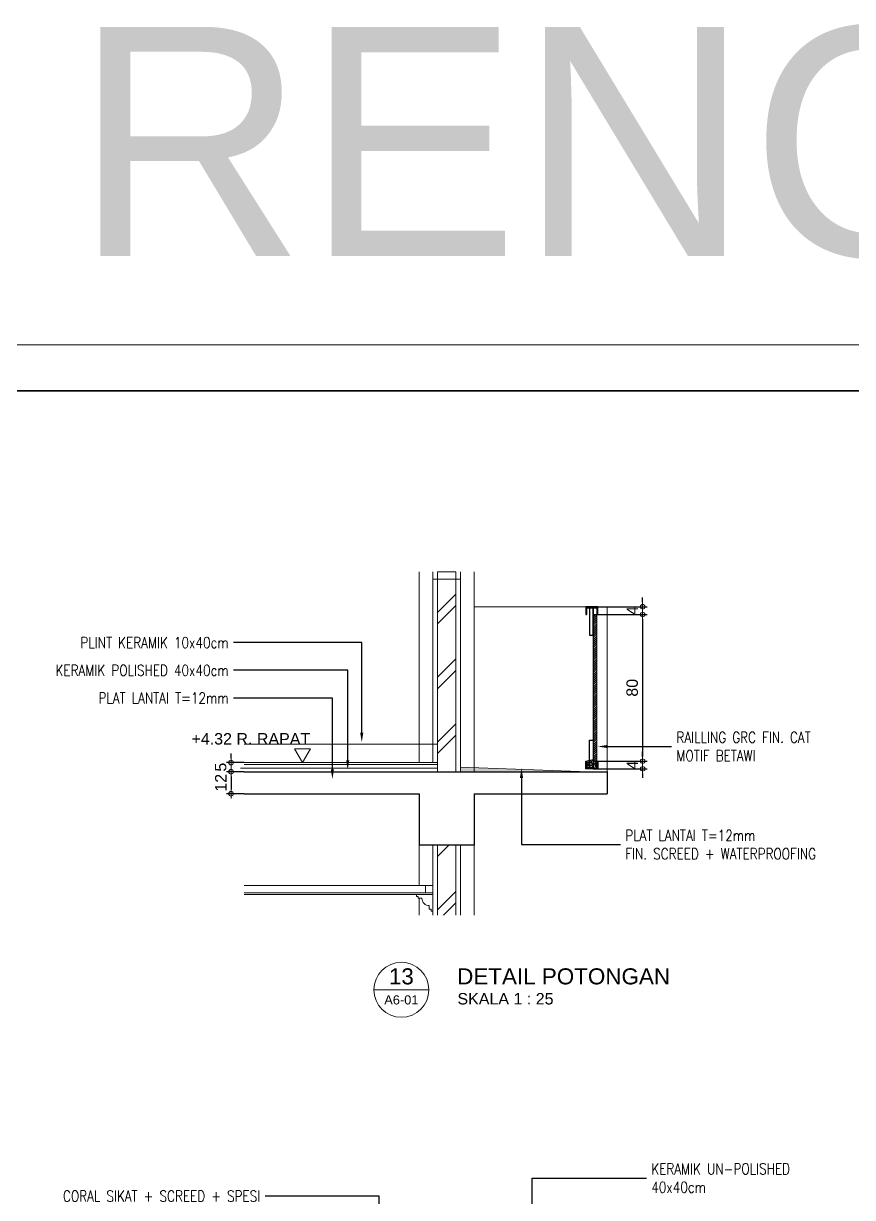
# Model space of a CAD drawing. Header units: millimetres. Extents: x -11 to 1625, y -267 to 180.
# Drawn here: x 1025.24 to 1043.33, y 154.4 to 180.01 of the extents above; entities that cross this region are included whole.
import ezdxf
from ezdxf import colors
from ezdxf.entities.mleader import LeaderData, LeaderLine
from ezdxf.enums import TextEntityAlignment as Align
from ezdxf.math import Vec2, Vec3
from ezdxf.xclip import XClip

# ---------------------------------------------------------------- set-up
doc = ezdxf.new("R2010")
doc.units = ezdxf.units.MM
doc.header["$XCLIPFRAME"] = 0
for name, color, linetype, lineweight in [('ars', 11, 'Continuous', 5), ('ARS DIN', 31, 'Continuous', 5), ('ARSIR WARNA', 43, 'Continuous', 0), ('blk', 1, 'Continuous', 30), ('CONCRETE', 8, 'Continuous', 5), ('dinding', 5, 'Continuous', 15), ('GRS KOP', 1, 'Continuous', 35), ('keramik', 73, 'Continuous', 5), ('kop', 7, 'Continuous', 20), ('kus', 63, 'Continuous', 15), ('lan', 7, 'Continuous', 15), ('not', 7, 'Continuous', 20), ('pla', 213, 'Continuous', 15), ('tem', 5, 'Continuous', 20), ('TEXT KETERANGAN', 7, 'Continuous', 9), ('u', 6, 'Continuous', 20)]:
    doc.layers.add(name, color=color, linetype=linetype, lineweight=lineweight)
doc.layers.add('BESI', color=10, linetype='Continuous')
doc.styles.add('ATTR', font='romans.shx', dxfattribs={"width": 0.8, "height": 1.735066})
doc.styles.add('BARU', font='complex.shx')
doc.styles.add('S', font='SIMPLEX', dxfattribs={"width": 1.1})
doc.styles.add('simplek', font='simplex.shx')
doc.styles.get("Standard").update_dxf_attribs({"font": 'ARIALUNI.TTF'})
doc.linetypes.add('BATTING', pattern='A,0.0001,-0.1,[134,ltypeshp.shx,S=0.1,R=0,X=-0.1,Y=0],-0.2,[134,ltypeshp.shx,S=0.1,R=180,X=0.1,Y=0],-0.1', length=0.4001)
doc.dimstyles.new('SK-25', dxfattribs={"dimtxt": 0.25, "dimasz": 0.1, "dimexe": 0.1, "dimexo": 0, "dimgap": 0.1, "dimtad": 1, "dimdec": 0, "dimlfac": 25, "dimzin": 12, "dimdsep": 46, "dimtxsty": 'Standard', "dimblk": 'BULAT', "dimcen": 0.1, "dimclrd": 256, "dimadec": 0, "dimazin": 3, "dimtfac": 1, "dimtdec": 0, "dimtofl": 0, "dimtmove": 0, "dimatfit": 3, "dimldrblk": 'BULAT', "dimfxl": 0, "dimtolj": 1, "dimtzin": 0, "dimarcsym": 0})

# ---------------------------------------------------------------- blocks, each defined once
blk = doc.blocks.new('kop')
at = {"layer": 'GRS KOP'}
blk.add_lwpolyline([(1, 54), (83, 54), (83, 1), (1, 1)], close=True, dxfattribs=at)
at = {"layer": 'kop', "color": 7}
blk.add_line((84, 55), (0, 55), dxfattribs=at)
at = {"layer": 'kop', "style": 'BARU', "flags": 4}
for p, height in [((73.8, 5.4), 0.35), ((80.303, 5.382), 0.25), ((73.8, 4.9), 0.35), ((80.303, 4.882), 0.25), ((73.8, 4.4), 0.35), ((80.303, 4.382), 0.25)]:
    blk.add_attdef('-', p, '', height=height, dxfattribs=at)
at = {"layer": 'kop', "flags": 4}
for tag, p in [('AR-00', (78.057, 2.648)), ('00', (81.238, 2.647))]:
    blk.add_attdef(tag, text='', height=0.35, dxfattribs=at).set_placement(p, align=Align.MIDDLE)
blk = doc.blocks.new('D1')
for p, q in [((12.075, 2), (3.25, 2)), ((12.075, 1.9), (3.35, 1.9)), ((12.075, 1.6), (3.65, 1.6)), ((13.75, 1.5), (3.75, 1.5))]:
    blk.add_line(p, q)
blk = doc.blocks.new('Ndtpd')
blk.add_line((0.747, 0), (-0.747, 0))
blk.add_circle((0, 0), 0.747)
at = {"flags": 4}
for tag, height, p in [('NO', 0.5, (0, 0.148)), ('NOLBR', 0.3, (0, -0.398))]:
    blk.add_attdef(tag, text='', height=height, dxfattribs=at).set_placement(p, align=Align.CENTER)
for tag, p, height in [('NDTPD', (1.516, 0.148), 0.5), ('SKALA', (1.523, -0.398), 0.3)]:
    blk.add_attdef(tag, p, '', height=height, dxfattribs=at)
blk = doc.blocks.new('BULAT')
for p, q in [((-1, 0), (1, 0)), ((0, -1), (0, 1))]:
    blk.add_line(p, q)
blk.add_circle((0, 0), 0.5)
blk = doc.blocks.new('*D1312')
at = {"layer": 'Defpoints', "color": 0}
for p in [(1037.669, 167.121), (1037.669, 163.921), (1038.748, 163.921)]:
    blk.add_point(p, dxfattribs=at)
at = {"layer": 'u', "color": 0, "lineweight": -2}
for p, q in [((1037.669, 167.121), (1038.848, 167.121)), ((1037.669, 163.921), (1038.848, 163.921))]:
    blk.add_line(p, q, dxfattribs=at)
at = {"layer": 'u', "lineweight": -2}
blk.add_line((1038.748, 167.021), (1038.748, 164.021), dxfattribs=at)
at = {"layer": 'u', "lineweight": -2, "xscale": 0.1, "yscale": 0.1, "zscale": 0.1}
for p, rotation in [((1038.748, 167.121), 90), ((1038.748, 163.921), 270)]:
    blk.add_blockref('BULAT', p, dxfattribs=dict(at, rotation=rotation))
at = {"layer": 'u', "color": 0, "insert": (1038.52, 165.521), "char_height": 0.25, "attachment_point": 5, "rotation": 90}
blk.add_mtext('\\A1;80', dxfattribs=at)
blk = doc.blocks.new('*D1313')
at = {"layer": 'Defpoints', "color": 0}
for p in [(1029.768, 163.689), (1030.051, 163.889), (1030.051, 163.689)]:
    blk.add_point(p, dxfattribs=at)
at = {"layer": 'u', "lineweight": -2}
for p, q in [((1029.768, 163.989), (1029.768, 164.089)), ((1029.768, 163.589), (1029.768, 163.489))]:
    blk.add_line(p, q, dxfattribs=at)
at = {"layer": 'u', "color": 0, "lineweight": -2}
for p, q in [((1030.051, 163.889), (1029.668, 163.889)), ((1030.051, 163.689), (1029.668, 163.689))]:
    blk.add_line(p, q, dxfattribs=at)
at = {"layer": 'u', "lineweight": -2, "xscale": 0.1, "yscale": 0.1, "zscale": 0.1}
for p, rotation in [((1029.768, 163.889), 270), ((1029.768, 163.689), 90)]:
    blk.add_blockref('BULAT', p, dxfattribs=dict(at, rotation=rotation))
at = {"layer": 'u', "color": 0, "insert": (1029.541, 163.789), "char_height": 0.25, "attachment_point": 5, "rotation": 90}
blk.add_mtext('\\A1;5', dxfattribs=at)
blk = doc.blocks.new('*D1314')
at = {"layer": 'Defpoints', "color": 0}
for p in [(1030.051, 163.689), (1029.768, 163.209), (1030.051, 163.209)]:
    blk.add_point(p, dxfattribs=at)
at = {"layer": 'u', "color": 0, "lineweight": -2}
for p, q in [((1030.051, 163.689), (1029.668, 163.689)), ((1030.051, 163.209), (1029.668, 163.209))]:
    blk.add_line(p, q, dxfattribs=at)
at = {"layer": 'u', "lineweight": -2}
blk.add_line((1029.768, 163.589), (1029.768, 163.309), dxfattribs=at)
at = {"layer": 'u', "lineweight": -2, "xscale": 0.1, "yscale": 0.1, "zscale": 0.1}
for p, rotation in [((1029.768, 163.689), 90), ((1029.768, 163.209), 270)]:
    blk.add_blockref('BULAT', p, dxfattribs=dict(at, rotation=rotation))
at = {"layer": 'u', "color": 0, "insert": (1029.543, 163.449), "char_height": 0.25, "attachment_point": 5, "rotation": 90}
blk.add_mtext('\\A1;12', dxfattribs=at)
blk = doc.blocks.new('PEIL')
blk.add_lwpolyline([(-0.188, 0.325), (0.188, 0.325), (0, 0)], close=True)
at = {"style": 'S', "width": 1.1, "flags": 4}
blk.add_attdef('CAT', (0.265, 0.036), '', height=0.2, dxfattribs=at)
blk = doc.blocks.new('*D3318')
at = {"layer": 'Defpoints', "color": 0}
for p in [(1037.669, 167.289), (1038.748, 167.289), (1037.669, 167.121)]:
    blk.add_point(p, dxfattribs=at)
at = {"layer": 'u', "color": 0, "lineweight": -2}
for p, q in [((1037.669, 167.289), (1038.848, 167.289)), ((1037.669, 167.121), (1038.848, 167.121))]:
    blk.add_line(p, q, dxfattribs=at)
at = {"layer": 'u', "lineweight": -2}
for p, q in [((1038.748, 167.389), (1038.748, 167.489)), ((1038.748, 167.021), (1038.748, 166.921))]:
    blk.add_line(p, q, dxfattribs=at)
at = {"layer": 'u', "lineweight": -2, "xscale": 0.1, "yscale": 0.1, "zscale": 0.1}
for p, rotation in [((1038.748, 167.289), 270), ((1038.748, 167.121), 90)]:
    blk.add_blockref('BULAT', p, dxfattribs=dict(at, rotation=rotation))
at = {"layer": 'u', "color": 0, "insert": (1038.523, 167.205), "char_height": 0.25, "attachment_point": 5, "rotation": 90}
blk.add_mtext('\\A1;4', dxfattribs=at)
blk = doc.blocks.new('*D3319')
at = {"layer": 'Defpoints', "color": 0}
for p in [(1037.669, 163.921), (1037.669, 163.753), (1038.748, 163.921)]:
    blk.add_point(p, dxfattribs=at)
at = {"layer": 'u', "lineweight": -2}
for p, q in [((1038.748, 164.021), (1038.748, 164.121)), ((1038.748, 163.653), (1038.748, 163.553))]:
    blk.add_line(p, q, dxfattribs=at)
at = {"layer": 'u', "color": 0, "lineweight": -2}
for p, q in [((1037.669, 163.921), (1038.848, 163.921)), ((1037.669, 163.753), (1038.848, 163.753))]:
    blk.add_line(p, q, dxfattribs=at)
at = {"layer": 'u', "lineweight": -2, "xscale": 0.1, "yscale": 0.1, "zscale": 0.1}
for p, rotation in [((1038.748, 163.921), 270), ((1038.748, 163.753), 90)]:
    blk.add_blockref('BULAT', p, dxfattribs=dict(at, rotation=rotation))
at = {"layer": 'u', "color": 0, "insert": (1038.523, 163.837), "char_height": 0.25, "attachment_point": 5, "rotation": 90}
blk.add_mtext('\\A1;4', dxfattribs=at)

msp = doc.modelspace()

# ---------------------------------------------------------------- hatches: boundary and pattern name
at = {"layer": 'ars'}
h = msp.add_hatch(dxfattribs=at)
h.set_pattern_fill('TEMBOK', color=256)
h.set_pattern_definition([(45, (978.4879, -42.7675), (-0.707107, 0.707107), []), (45, (978.7379, -42.7675), (-0.707107, 0.707107), [])])
h.paths.add_polyline_path([(1034.2709951, 163.6887929), (1034.2709951, 167.8887929), (1034.6709951, 167.8887929), (1034.6709951, 163.6887929)])
h = msp.add_hatch(dxfattribs=at)
h.set_pattern_fill('ANSI31', color=256, scale=0.01, style=0)
h.set_pattern_definition([(45, (1037.668995, 163.920793), (-0.02245064, 0.02245064), [])])
h.paths.add_polyline_path([(1037.7489951, 167.1207929), (1037.7489951, 163.9207929), (1037.6689951, 163.9207929), (1037.6689951, 167.1207929)])
h = msp.add_hatch(dxfattribs=at)
h.set_pattern_fill('TEMBOK', color=256)
h.set_pattern_definition([(45, (878.4879, -53.0875), (-0.7071068, 0.7071068), []), (45, (878.7379, -53.0875), (-0.7071068, 0.7071068), [])])
h.paths.add_polyline_path([(1034.2709951, 160.5580092), (1034.6709951, 160.5580092), (1034.6709951, 162.0887929), (1034.2709951, 162.0887929)])
at = {"layer": 'ARS DIN'}
h = msp.add_hatch(dxfattribs=at)
h.set_pattern_fill('AR-CONC', color=256, scale=0.0004, style=0)
h.set_pattern_definition([(50, (1037.510995, 163.77479), (0.072874, -0.006376), [0.00762, -0.08382]), (355, (1037.510995, 163.77479), (-0.014097, 0.076423), [0.006096, -0.067056]), (100.45, (1037.51707, 163.77426), (0.058777, 0.070047), [0.006476, -0.071236]), (46.184, (1037.510995, 163.79511), (0.108432, -0.016817), [0.01143, -0.12573]), (96.636, (1037.52003, 163.79371), (0.09496, 0.09897), [0.009714, -0.106854]), (351.184, (1037.511, 163.79511), (0.09496, 0.09897), [0.009144, -0.100584]), (21, (1037.521155, 163.79003), (0.060646, -0.040906), [0.00762, -0.08382]), (326, (1037.521155, 163.79003), (0.02472, 0.073675), [0.006096, -0.067056]), (71.451, (1037.52621, 163.786624), (0.085367, 0.032769), [0.006476, -0.071236]), (37.5, (1037.510995, 163.774793), (0.0012354, 0.033822), [0, -0.0662432, 0, -0.068072, 0, -0.06731]), (7.5, (1037.510995, 163.774793), (0.026728, 0.0400722), [0, -0.0388112, 0, -0.0647192, 0, -0.025654]), (327.5, (1037.488338, 163.774793), (0.0542362, -0.0022915), [0, -0.0254, 0, -0.079248, 0, -0.105156]), (317.5, (1037.47818, 163.774793), (0.059252, 0.0101706), [0, -0.03302, 0, -0.052629, 0, -0.074676])])
edge = h.paths.add_edge_path()
edge.add_line((1037.5899951, 163.9381569), (1037.5109951, 163.9207929))
edge.add_arc((1037.5109951, 163.8987929), 0.022, 0, 90, ccw=False)
edge.add_line((1037.5329951, 163.8987929), (1037.5329951, 163.7747929))
edge.add_line((1037.5329951, 163.7747929), (1037.5889951, 163.7747929))
edge.add_line((1037.5889951, 163.7747929), (1037.5899951, 163.9381569))
h.paths.add_polyline_path([(1037.5889951, 163.7747929), (1037.6689951, 163.7747929), (1037.6689951, 163.9207929), (1037.6689951, 163.9555209), (1037.5899951, 163.9381569)])
edge = h.paths.add_edge_path()
edge.add_line((1037.6689951, 163.7747929), (1037.7489951, 163.7747929))
edge.add_line((1037.7489951, 163.7747929), (1037.7489951, 163.8987929))
edge.add_arc((1037.7709951, 163.8987929), 0.022, 90, 180, ccw=False)
edge.add_line((1037.7709951, 163.9207929), (1037.6689951, 163.9207929))
edge.add_line((1037.6689951, 163.9207929), (1037.6689951, 163.7747929))
at = {"layer": 'CONCRETE'}
h = msp.add_hatch(color=256, dxfattribs=at)
h.paths.add_polyline_path([(1035.0709951, 163.7780786), (1034.7709951, 163.7887929), (1034.7709951, 163.6887929), (1035.0709951, 163.6887929)])
h.paths.add_polyline_path([(1035.0709951, 163.7780786), (1035.0709951, 163.6887929), (1037.5709951, 163.6887929)])

# ---------------------------------------------------------------- linework, layer by layer
at = {"layer": 'ars'}
msp.add_line((1030.0509951, 161.0087929), (1034.1709951, 161.0087929), dxfattribs=at)
msp.add_lwpolyline([(1034.2709951, 163.6887929), (1034.2709951, 167.8887929), (1034.6709951, 167.8887929), (1034.6709951, 163.6887929)], close=True, dxfattribs=at)
msp.add_lwpolyline([(1034.6709951, 160.5580092), (1034.6709951, 162.0887929), (1034.2709951, 162.0887929), (1034.2709951, 160.5580092)], dxfattribs=at)
at = {"layer": 'ARSIR WARNA', "linetype": 'BATTING', "ltscale": 0.2}
msp.add_lwpolyline([(1034.2709951, 163.7687928), (1029.9709952, 163.7687928)], dxfattribs=at)
at = {"layer": 'BESI'}
for points in [[(1037.5109951, 167.1207929), (1037.5109951, 167.1207929, 0.4142135624), (1037.5329951, 167.1427929), (1037.5329951, 167.2667929), (1037.7489951, 167.2667929), (1037.7489951, 167.1427929, 0.4142135624), (1037.7709951, 167.1207929), (1037.7709951, 167.2887929), (1037.5109951, 167.2887929), (1037.5109951, 167.1207929)], [(1037.5109951, 163.9207929), (1037.5109951, 163.9207929, -0.4142135624), (1037.5329951, 163.8987929), (1037.5329951, 163.7747929), (1037.7489951, 163.7747929), (1037.7489951, 163.8987929, -0.4142135624), (1037.7709951, 163.9207929), (1037.7709951, 163.7527929), (1037.5109951, 163.7527929), (1037.5109951, 163.9207929)]]:
    msp.add_lwpolyline(points, format="xyb", dxfattribs=at)
for points in [[(1037.6689951, 167.2667929), (1037.5889951, 167.2667929), (1037.5889951, 166.6667929), (1037.6689951, 166.6667929), (1037.6689951, 167.2667929)], [(1037.6689951, 167.2667929), (1037.6689951, 163.7747929)], [(1037.6689951, 163.7747929), (1037.5889951, 163.7747929), (1037.5889951, 164.3747929), (1037.6689951, 164.3747929), (1037.6689951, 163.7747929)]]:
    msp.add_lwpolyline(points, dxfattribs=at)
at = {"layer": 'blk'}
for p, q in [((1030.0509951, 163.6887929), (1037.9709951, 163.6887929)), ((1037.9709951, 163.6887929), (1037.9709951, 163.2087929)), ((1030.0509951, 163.2087929), (1033.8709951, 163.2087929)), ((1033.8709951, 163.2087929), (1033.8709951, 162.0887929)), ((1035.0709951, 163.2087929), (1035.0709951, 162.0887929)), ((1035.0709951, 163.2087929), (1037.9709951, 163.2087929)), ((1035.0709951, 162.0887929), (1033.8709951, 162.0887929))]:
    msp.add_line(p, q, dxfattribs=at)
at = {"layer": 'CONCRETE'}
msp.add_lwpolyline([(1034.7709951, 163.6887929), (1034.7709951, 163.7887929), (1037.5709951, 163.6887929)], dxfattribs=at)
at = {"layer": 'dinding'}
msp.add_lwpolyline([(1037.7489951, 167.1207929), (1037.7489951, 163.9207929), (1037.6689951, 163.9207929), (1037.6689951, 167.1207929), (1037.7489951, 167.1207929)], dxfattribs=at)
at = {"layer": 'kus'}
for p, q in [((1034.2709951, 168.0487929), (1034.2709951, 167.8887929)), ((1034.6709951, 168.0487929), (1034.2709951, 168.0487929)), ((1034.6709951, 168.0487929), (1034.6709951, 167.8887929))]:
    msp.add_line(p, q, dxfattribs=at)
at = {"layer": 'lan'}
for p, q in [((1034.1709951, 168.0487929), (1034.1709951, 167.8887929)), ((1034.7709951, 167.8887929), (1034.7709951, 168.0487929)), ((1037.9709951, 167.2887929), (1035.0709951, 167.2887929)), ((1037.9709951, 167.2887929), (1037.9709951, 163.6887929)), ((1030.0509951, 164.2887929), (1034.2709951, 164.2887929)), ((1030.0509951, 163.8887929), (1034.2709951, 163.8887929)), ((1030.0509951, 163.8487929), (1034.2709951, 163.8487929))]:
    msp.add_line(p, q, dxfattribs=at)
msp.add_lwpolyline([(1033.8509951, 160.9287929), (1033.8509951, 160.9687929), (1033.8109951, 160.9687929), (1033.8109951, 161.0087929), (1034.1709951, 161.0087929), (1034.1709951, 160.6487929), (1034.1309951, 160.6487929), (1034.1309951, 160.6887929), (1034.0909951, 160.6887929), (1034.0909951, 160.7687929, -0.4142135624), (1033.9309951, 160.9287929)], format="xyb", close=True, dxfattribs=at)
at = {"layer": 'pla'}
for p, q in [((1030.0509951, 161.2087929), (1034.1709951, 161.2087929)), ((1034.0109951, 161.2087929), (1034.0109951, 161.0487929)), ((1030.0509951, 161.0487929), (1034.1709951, 161.0487929))]:
    msp.add_line(p, q, dxfattribs=at)
at = {"layer": 'tem'}
for p, q in [((1033.8709951, 168.0487929), (1033.8709951, 163.8887929)), ((1035.0709951, 168.0487929), (1035.0709951, 163.6887929)), ((1034.1709951, 167.8887929), (1034.1709951, 163.8887929)), ((1034.7709951, 167.8887929), (1034.1709951, 167.8887929)), ((1034.7709951, 163.6887929), (1034.7709951, 167.8887929)), ((1033.8709951, 162.0887929), (1033.8709951, 161.2087929)), ((1034.1709951, 160.5580092), (1034.1709951, 162.0887929)), ((1034.7709951, 162.0887929), (1034.7709951, 160.5580092)), ((1035.0709951, 162.0887929), (1035.0709951, 160.5580092)), ((1033.8709951, 160.9287929), (1033.8709951, 160.5580092))]:
    msp.add_line(p, q, dxfattribs=at)
at = {"layer": 'u'}
for points in [[(1037.5109951, 163.9207929), (1037.6689951, 163.9555209)], [(1037.7709951, 163.9207929), (1037.6689951, 163.9207929)]]:
    msp.add_lwpolyline(points, dxfattribs=at)

# ---------------------------------------------------------------- block references
at = {"layer": 'keramik', "color": 4}
ref = msp.add_blockref('D1', (1022.7700032, 169.4561727), dxfattribs=dict(at, xscale=2, yscale=2, zscale=2, rotation=270))
XClip(ref).set_block_clipping_path([(11.5969410559, 1.27248849), (13.9376401088, 12.5098056327)])
at = {"layer": 'kop'}
msp.add_blockref('kop', (995.214162, 118), dxfattribs=at)
at = {"layer": 'not'}
ref = msp.add_blockref('PEIL', (1031.3276278, 163.8887929), dxfattribs=dict(at, xscale=-0.9237604307034012, yscale=0.9237604307034012, zscale=0.9237604307034012))
ref.add_attrib('CAT', '+4.32 R. RAPAT', (1028.9036146, 164.2829562), dxfattribs={"layer": '0', "height": 0.25, "flags": 4})
ref = msp.add_blockref('Ndtpd', (1033.4833414, 158.9316144), dxfattribs=dict(at, xscale=0.803212851405533, yscale=0.8032128514056467, zscale=0.8032128514056226))
ref.add_attrib('NO', '13', dxfattribs={"layer": '0', "height": 0.35, "flags": 4}).set_placement((1033.4830142, 159.0501403), align=Align.CENTER)
ref.add_attrib('NDTPD', 'DETAIL POTONGAN', (1034.701026, 159.0501403), dxfattribs={"layer": '0', "height": 0.35, "flags": 4})
ref.add_attrib('NOLBR', 'A6-01', dxfattribs={"layer": '0', "height": 0.2, "flags": 4}).set_placement((1033.4830142, 158.6116445), align=Align.CENTER)
ref.add_attrib('SKALA', 'SKALA 1 : 25', (1034.7068261, 158.6116445), dxfattribs={"layer": '0', "height": 0.25, "flags": 4})

# ---------------------------------------------------------------- texts
at = {"layer": 'not', "insert": (1037.214162, 174.8690699), "char_height": 5, "attachment_point": 7, "style": 'simplek'}
msp.add_mtext('\\pi-23.293;{\\f@Arial Unicode MS|b0|i0|c0|p34;A6. RENCANA}', dxfattribs=at)

# ---------------------------------------------------------------- dimensions: what is measured, and where the dimension line sits
at = {"layer": 'u'}
for base, p1, p2, angle, picture, middle in [((1038.7478692, 167.2887929), (1037.6689951, 167.1207929), (1037.6689951, 167.2887929), 270, '*D3318', (1038.7478692, 167.2047929)), ((1029.7681713, 163.6887929), (1030.0509951, 163.8887929), (1030.0509951, 163.6887929), 90, '*D1313', (1029.7681713, 163.7887929)), ((1038.7478692, 163.9207929), (1037.6689951, 163.7527929), (1037.6689951, 163.9207929), 270, '*D3319', (1038.7478692, 163.8367929)), ((1029.7681713, 163.2087929), (1030.0509951, 163.6887929), (1030.0509951, 163.2087929), 90, '*D1314', (1029.7681713, 163.4487929))]:
    dim = msp.add_linear_dim(base=base, p1=p1, p2=p2, angle=angle, dimstyle='SK-25', dxfattribs=at)
    dim.commit()
    dim.dimension.update_dxf_attribs({"geometry": picture, "text_midpoint": middle, "dimtype": 160})
dim = msp.add_linear_dim(base=(1038.7478692, 163.9207929), p1=(1037.6689951, 167.1207929), p2=(1037.6689951, 163.9207929), angle=90, dimstyle='SK-25', dxfattribs=at)
dim.commit()
dim.dimension.update_dxf_attribs({"geometry": '*D1312', "text_midpoint": (1038.5201407, 165.5207929)})

# ---------------------------------------------------------------- leaders
at = {"layer": 'TEXT KETERANGAN'}
ml = msp.add_multileader_mtext('Standard', dxfattribs=at)
ml.set_content('{\\C90;PLINT KERAMIK 10x40cm}', color=256, style='ATTR')
ml.set_leader_properties()
ml.build(insert=Vec2(0, 0))
ml.multileader.update_dxf_attribs({"text_left_attachment_type": 2, "text_right_attachment_type": 2, "dogleg_length": 2.367, "arrow_head_size": 0.2110034})
ctx = ml.context
ctx.base_point, ctx.char_height, ctx.arrow_head_size, ctx.landing_gap_size, ctx.plane_origin = Vec3(1025.9974768, 166.5064162), 0.24, 0.2110034, 0.1055017, Vec3(1027.0919424, 166.4239228)
ctx.left_attachment, ctx.right_attachment, ctx.text_align_type = 2, 2, 2
notes = []
notes.append((ctx, [(0, (1, 1, 0), (1032.6184984, 166.5064162), (-1, 0), 2.7985897, [(0, [(1032.6184984, 164.3332978)], 0, [])])]))
ctx.mtext.insert, ctx.mtext.alignment, ctx.mtext.flow_direction = Vec3(1029.7144071, 166.6264162), 3, 5
ml = msp.add_multileader_mtext('Standard', dxfattribs=at)
ml.set_content('{\\C90;KERAMIK POLISHED 40x40cm}', color=256, style='ATTR')
ml.set_leader_properties()
ml.build(insert=Vec2(0, 0))
ml.multileader.update_dxf_attribs({"text_left_attachment_type": 2, "text_right_attachment_type": 2, "dogleg_length": 2.367, "arrow_head_size": 0.2110034})
ctx = ml.context
ctx.base_point, ctx.char_height, ctx.arrow_head_size, ctx.landing_gap_size, ctx.plane_origin = Vec3(1025.3940482, 165.9019113), 0.24, 0.2110034, 0.1055017, Vec3(1027.0919424, 165.8194179)
ctx.left_attachment, ctx.right_attachment, ctx.text_align_type = 2, 2, 2
notes.append((ctx, [(0, (1, 1, 0), (1032.311922, 165.9019113), (-1, 0), 2.4920133, [(0, [(1032.311922, 163.7287929)], 0, [])])]))
ctx.mtext.insert, ctx.mtext.alignment, ctx.mtext.flow_direction = Vec3(1029.7144071, 166.0219113), 3, 5
ml = msp.add_multileader_mtext('Standard', dxfattribs=at)
ml.set_content('{\\C90;PLAT LANTAI T=12mm}', color=256, style='ATTR')
ml.set_leader_properties()
ml.build(insert=Vec2(0, 0))
ml.multileader.update_dxf_attribs({"text_left_attachment_type": 2, "text_right_attachment_type": 2, "dogleg_length": 2.367, "arrow_head_size": 0.2110034})
ctx = ml.context
ctx.base_point, ctx.char_height, ctx.arrow_head_size, ctx.landing_gap_size, ctx.plane_origin = Vec3(1026.4363339, 165.2974064), 0.24, 0.2110034, 0.1055017, Vec3(1027.0919424, 165.2349139)
ctx.left_attachment, ctx.right_attachment, ctx.text_align_type = 2, 2, 2
notes.append((ctx, [(0, (1, 1, 0), (1031.9786914, 165.2974064), (-1, 0), 2.1587827, [(0, [(1031.9786914, 163.5287931)], 0, [])])]))
ctx.mtext.insert, ctx.mtext.alignment, ctx.mtext.flow_direction = Vec3(1029.7144071, 165.4174064), 3, 5
ml = msp.add_multileader_mtext('Standard', dxfattribs=at)
ml.set_content('{\\C90;RAILLING GRC FIN. CAT\\PMOTIF BETAWI}', color=256, style='ATTR')
ml.set_leader_properties()
ml.build(insert=Vec2(0, 0))
ml.multileader.update_dxf_attribs({"text_left_attachment_type": 2, "text_right_attachment_type": 2, "dogleg_length": 2.367, "arrow_head_size": 0.2110034})
ctx = ml.context
ctx.base_point, ctx.char_height, ctx.arrow_head_size, ctx.landing_gap_size, ctx.plane_origin = Vec3(1039.37979, 164.2396486), 0.24, 0.2110034, 0.1055017, Vec3(1042.1077564, 163.8030894)
ctx.left_attachment, ctx.right_attachment = 2, 2
notes.append((ctx, [(0, (1, 1, 0), (1038.6707503, 164.2396486), (1, 0), 0.7090397, [(0, [(1037.7709951, 164.2396486)], 0, [])])]))
ctx.mtext.insert, ctx.mtext.flow_direction = Vec3(1039.4852917, 164.5596486), 5
ml = msp.add_multileader_mtext('Standard', dxfattribs=at)
ml.set_content('{\\C90;PLAT LANTAI T=12mm\\PFIN. SCREED + WATERPROOFING}', color=256, style='ATTR')
ml.set_leader_properties()
ml.build(insert=Vec2(0, 0))
ml.multileader.update_dxf_attribs({"text_left_attachment_type": 2, "text_right_attachment_type": 2, "dogleg_length": 2.367, "arrow_head_size": 0.2110034})
ctx = ml.context
ctx.base_point, ctx.char_height, ctx.arrow_head_size, ctx.landing_gap_size, ctx.plane_origin = Vec3(1038.2630092, 162.0992311), 0.24, 0.2110034, 0.1055017, Vec3(1040.9909755, 161.6626719)
ctx.left_attachment, ctx.right_attachment = 2, 2
notes.append((ctx, [(0, (1, 1, 0), (1036.1042265, 162.0992311), (1, 0), 2.1587827, [(0, [(1036.1042265, 163.7655217)], 0, [])])]))
ctx.mtext.insert, ctx.mtext.flow_direction = Vec3(1038.3685109, 162.4192311), 5
ml = msp.add_multileader_mtext('Standard', dxfattribs=at)
ml.set_content('{\\C90;KERAMIK UN-POLISHED \\P40x40cm}', color=256, style='ATTR')
ml.set_leader_properties()
ml.build(insert=Vec2(0, 0))
ml.multileader.update_dxf_attribs({"text_left_attachment_type": 2, "text_right_attachment_type": 2, "dogleg_length": 2.367, "arrow_head_size": 0.2110034})
ctx = ml.context
ctx.base_point, ctx.char_height, ctx.arrow_head_size, ctx.landing_gap_size, ctx.plane_origin = Vec3(1038.8307107, 154.8243277), 0.24, 0.2110034, 0.1055017, Vec3(1041.5586771, 153.9934677)
ctx.left_attachment, ctx.right_attachment = 2, 2
notes.append((ctx, [(0, (1, 1, 0), (1036.3386974, 154.8243277), (1, 0), 2.4920133, [(0, [(1036.3386974, 151.9028427)], 0, [])])]))
ctx.mtext.insert, ctx.mtext.flow_direction = Vec3(1038.9362124, 155.1443277), 5
ml = msp.add_multileader_mtext('Standard', dxfattribs=at)
ml.set_content('{\\C90;CORAL SIKAT + SCREED + SPESI}', color=256, style='ATTR')
ml.set_leader_properties()
ml.build(insert=Vec2(0, 0))
ml.multileader.update_dxf_attribs({"text_left_attachment_type": 2, "text_right_attachment_type": 2, "dogleg_length": 2.367, "arrow_head_size": 0.2110034})
ctx = ml.context
ctx.base_point, ctx.char_height, ctx.arrow_head_size, ctx.landing_gap_size, ctx.plane_origin = Vec3(1025.351633, 154.4310699), 0.24, 0.2110034, 0.1055017, Vec3(1027.7809558, 153.7077624)
ctx.left_attachment, ctx.right_attachment, ctx.text_align_type = 2, 2, 2
notes.append((ctx, [(0, (1, 1, 0), (1033.0009354, 154.4310699), (-1, 0), 2.4920133, [(0, [(1033.0009354, 151.6171374)], 0, [])])]))
ctx.mtext.insert, ctx.mtext.alignment, ctx.mtext.flow_direction = Vec3(1030.4034205, 154.5510699), 3, 5
for ctx, leaders in notes:
    for number, flags, end, landing, length, lines in leaders:
        leader = LeaderData()
        leader.index, (leader.has_last_leader_line, leader.has_dogleg_vector, leader.attachment_direction) = number, flags
        leader.last_leader_point, leader.dogleg_vector, leader.dogleg_length = Vec3(end), Vec3(landing), length
        for number, points, colour, breaks in lines:
            line = LeaderLine()
            line.index, line.vertices, line.color, line.breaks = number, Vec3.list(points), colors.encode_raw_color(colour), breaks
            leader.lines.append(line)
        ctx.leaders.append(leader)

doc.saveas('drawing.dxf')
